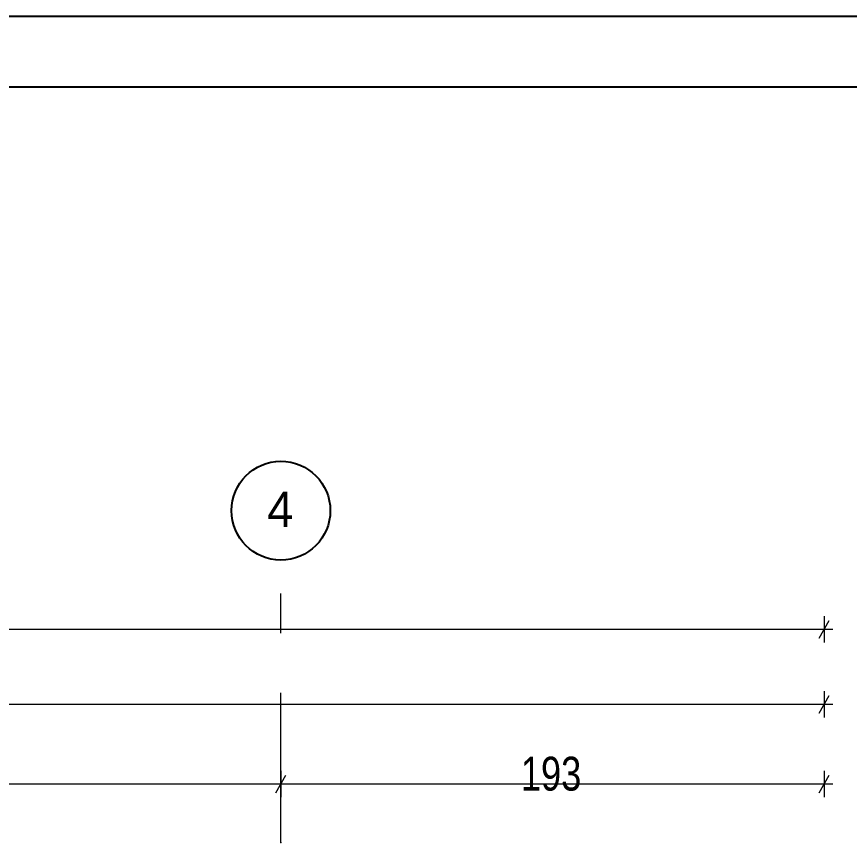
# Model space of a CAD drawing. Header units: millimetres. Extents: x -22688 to 165477, y -34508 to 218425.
# Drawn here: x 65762 to 68712, y 100121 to 103046 of the extents above; entities that cross this region are included whole.
import ezdxf

# ---------------------------------------------------------------- set-up
doc = ezdxf.new("R2010")
doc.units = ezdxf.units.MM
doc.header["$MEASUREMENT"] = 0
doc.linetypes.add('- Двойно прекъснати линии', pattern=[1093.611073, 529.166651, -211.666656, 141.111112, -211.666656])
for name, color, linetype, lineweight in [('1', 8, 'Continuous', 13), ('7', 7, 'Continuous', 25), ('85', 252, 'Continuous', 20)]:
    doc.layers.add(name, color=color, linetype=linetype, lineweight=lineweight)
doc.layers.add('4 _ - Фрагмент - Чертежи.2D Elements', color=7, linetype='Continuous')
doc.styles.add('GENERATED_STYLE_6', font='Cambria Math.ttf')

msp = doc.modelspace()

# ---------------------------------------------------------------- linework, layer by layer
at = {"layer": '1', "linetype": '- Двойно прекъснати линии', "lineweight": 13}
msp.add_line((66698, 100121.1), (66698, 101121.1), dxfattribs=at)
at = {"layer": '1', "color": 250, "linetype": '- Двойно прекъснати линии', "lineweight": 13, "true_color": 0x2b2b2b}
msp.add_point((66698, 100121.1), dxfattribs=at)
msp.add_point((66698, 100121.1), dxfattribs=at)
at = {"layer": '4 _ - Фрагмент - Чертежи.2D Elements', "linetype": 'Continuous', "lineweight": 25, "ltscale": 0.01}
for points in [[(71654.8, 103046), (50654.8, 103046), (50654.8, 88196), (71654.8, 88196)], [(71404.8, 102796), (51904.8, 102796), (51904.8, 88446), (71404.8, 88446)]]:
    msp.add_lwpolyline(points, close=True, dxfattribs=at)
at = {"layer": '7', "linetype": 'Continuous', "lineweight": 25}
msp.add_circle((66698, 101296.1), 175, dxfattribs=at)
at = {"layer": '85', "linetype": 'Continuous', "lineweight": 20}
for p, q in [((68623.3, 100922.3), (68623.3, 100828.6)), ((68605.3, 100844.2), (68641.4, 100906.7)), ((68623.3, 100875.4), (54323.3, 100875.4)), ((68653.9, 100875.4), (68623.3, 100875.4)), ((68623.3, 100656.7), (68623.3, 100562.9)), ((68605.3, 100578.5), (68641.4, 100641)), ((68623.3, 100609.8), (54823.3, 100609.8)), ((68653.9, 100609.8), (68623.3, 100609.8)), ((66680, 100296.4), (66716, 100358.9)), ((66698, 100374.5), (66698, 100280.8)), ((68605.3, 100296.4), (68641.4, 100358.9)), ((68623.3, 100374.5), (68623.3, 100280.8)), ((66698, 100327.7), (63698, 100327.7)), ((68623.3, 100327.7), (66698, 100327.7)), ((68653.9, 100327.7), (68623.3, 100327.7))]:
    msp.add_line(p, q, dxfattribs=at)

# ---------------------------------------------------------------- texts
at = {"layer": '1', "linetype": 'Continuous', "lineweight": 13, "style": 'GENERATED_STYLE_6'}
for s, insert, char_height, attachment_point in [('\\A1;{\\pql;\\pt0;\\fCentury Gothic|b0|i0|c0|p34;4}', (66649.2, 101363.6), 125, 1), ('\\A1;{\\W0.800000x;\\pql;\\fCentury Gothic|b0|i0|c0|p34;193}', (67548.2, 100302.7), 120, 7)]:
    msp.add_mtext(s, dxfattribs=dict(at, insert=insert, char_height=char_height, attachment_point=attachment_point))

doc.saveas('drawing.dxf')
